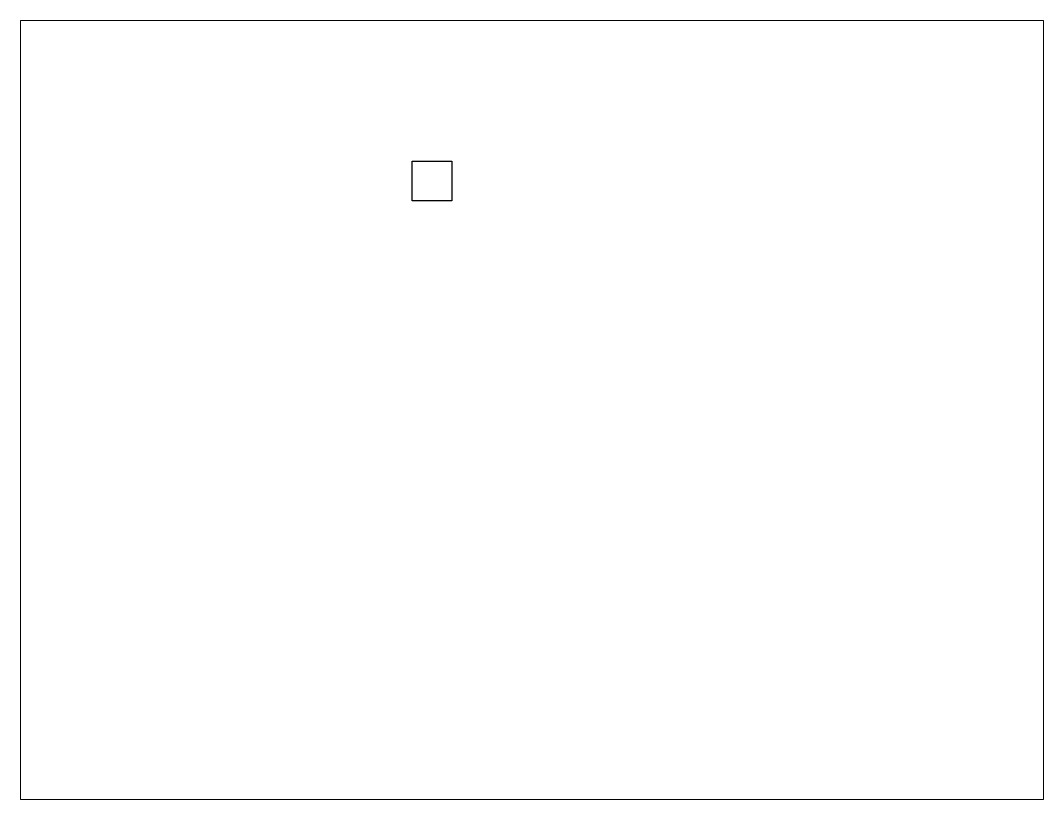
# Paper-space layout 'Layout1' of a CAD drawing. Extents: x 27 to 240, y 20 to 183.
# The model-space entities are those that its viewports show. They can reach past a viewport. Long polylines and large blocks are cut down to what shows.
import ezdxf

# ---------------------------------------------------------------- set-up
doc = ezdxf.new("R2010")
doc.units = 0
doc.header["$LTSCALE"] = 15
doc.layers.get('0').update_dxf_attribs({"linetype": 'CONTINUOUS'})

msp = doc.modelspace()

# ---------------------------------------------------------------- linework, layer by layer
at = {"color": 0, "linetype": 'CONTINUOUS', "ltscale": 0.05}
msp.add_lwpolyline([(160.32, 224.22), (160.32, 209.22), (145.32, 209.22), (145.32, 224.22)], close=True, dxfattribs=at)

psp = doc.layouts.get("Layout1")

# ---------------------------------------------------------------- viewports
at = {"layer": '0', "color": 0, "linetype": 'BYBLOCK', "ltscale": 0.05}
psp.add_viewport(center=(133.35, 101.6), size=(213.36, 162.56), view_center_point=(190.51, 130.3), view_height=293.8955, dxfattribs=at)

doc.saveas('drawing.dxf')
